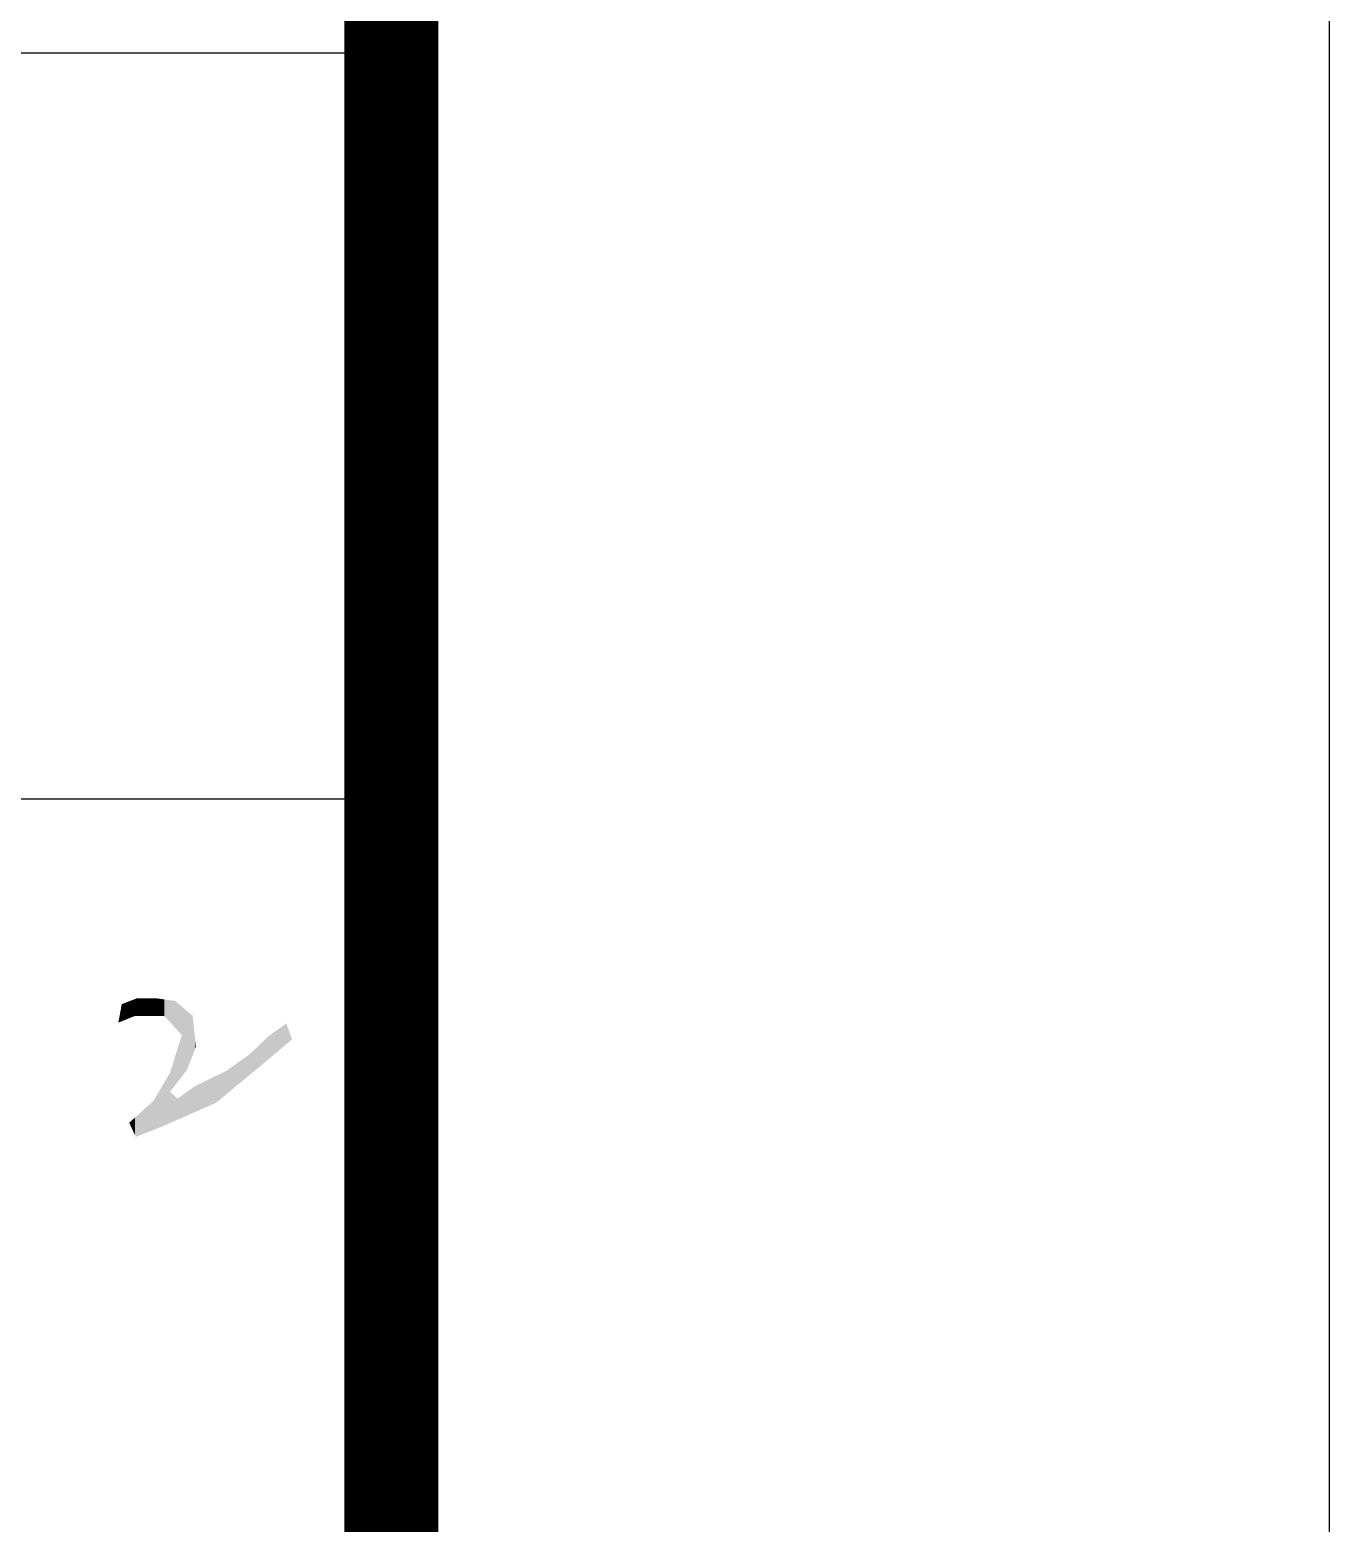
# Model space of a CAD drawing. Extents: x -2746917 to -971774, y -3334247 to -3250358.
# Drawn here: x -1948039 to -1946654, y -3308102 to -3306509 of the extents above; entities that cross this region are included whole.
import ezdxf

# ---------------------------------------------------------------- set-up
doc = ezdxf.new("R2010")
doc.units = 0
doc.header["$LTSCALE"] = 1000
doc.header["$MEASUREMENT"] = 0
doc.layers.get('0').update_dxf_attribs({"linetype": 'CONTINUOUS'})
doc.layers.add('HATCH', color=254, linetype='CONTINUOUS')
doc.layers.add('PUB_TITLE', color=4, linetype='CONTINUOUS')
doc.layers.add('yichutu', color=7, linetype='CONTINUOUS', true_color=0xffffff, plot=False)

# ---------------------------------------------------------------- blocks, each defined once
blk = doc.blocks.new('yct-743-420-74300-42000-100-2002.0')
at = {"layer": 'yichutu', "color": 7, "true_color": 0xffffff}
blk.add_lwpolyline([(0, 0), (0, 42000), (74300, 42000), (74300, 0)], close=True, dxfattribs=at)
blk = doc.blocks.new('*U3516')
for points in [[(696649.4, -16255.5), (696650.7, -16275.5), (696650.7, -16247.1)], [(696650.7, -16247.1), (696663.3, -16270.5), (696663.3, -16242.2)], [(696663.3, -16242.2), (696673, -16266.6), (696673, -16238.5)], [(696673, -16238.5), (696674.4, -16266.6), (696674.4, -16237.9)], [(696674.4, -16237.9), (696675.8, -16266.6), (696675.8, -16237.4)], [(696721.7, -16266.6), (696721.7, -16239.1), (696731.5, -16277.2)], [(696731.5, -16277.2), (696731.5, -16240.4), (696739.8, -16286.4)], [(696739.8, -16286.4), (696739.8, -16241.5), (696744, -16291)], [(696744, -16291), (696744, -16245.1), (696751, -16298.6)], [(696744, -16320.9), (696751, -16367.8), (696751, -16298.6)], [(696888.8, -16306.6), (696895.8, -16338.6), (696895.8, -16300)], [(696895.8, -16300), (696925, -16313.8), (696925, -16279.1)], [(696739.8, -16334.3), (696744, -16376.9), (696744, -16320.9)], [(696863.8, -16330.6), (696888.8, -16344.5), (696888.8, -16306.6)], [(696731.5, -16361.2), (696739.8, -16382.3), (696739.8, -16334.3)], [(696824.8, -16358.4), (696863.8, -16365.2), (696863.8, -16330.6)], [(696721.7, -16377.7), (696731.5, -16445.2), (696731.5, -16361.2)], [(696774.7, -16382.7), (696808.1, -16411.2), (696808.1, -16366.5)], [(696808.1, -16366.5), (696824.8, -16397.4), (696824.8, -16358.4)], [(696703.6, -16408.4), (696709.2, -16454.5), (696709.2, -16399)], [(696709.2, -16399), (696720.4, -16450.2), (696720.4, -16380.1)], [(696720.4, -16380.1), (696721.7, -16449.5), (696721.7, -16377.7)], [(696744, -16404.3), (696751, -16436.6), (696751, -16399.3)], [(696751, -16399.3), (696759.3, -16432.9), (696759.3, -16393.3)], [(696759.3, -16393.3), (696769.1, -16428.5), (696769.1, -16386.4)], [(696769.1, -16386.4), (696773.3, -16426.7), (696773.3, -16383.4)], [(696773.3, -16383.4), (696774.7, -16426.1), (696774.7, -16382.7)], [(696675.8, -16433.4), (696703.6, -16456.7), (696703.6, -16408.4)], [(696663.3, -16444.6), (696673, -16465.3), (696673, -16435.9)], [(696673, -16435.9), (696674.4, -16468.2), (696674.4, -16434.6)], [(696673, -16465.3), (696673, -16435.9), (696674.4, -16468.2)], [(696674.4, -16434.6), (696675.8, -16467.7), (696675.8, -16433.4)]]:
    blk.add_solid(points)
at = {"extrusion": (0, 0, -1)}
for points in [[(-696650.7, -16275.5), (-696650.7, -16247.1), (-696663.3, -16270.5)], [(-696663.3, -16270.5), (-696663.3, -16242.2), (-696673, -16266.6)], [(-696673, -16266.6), (-696673, -16238.5), (-696674.4, -16266.6)], [(-696674.4, -16266.6), (-696674.4, -16237.9), (-696675.8, -16266.6)], [(-696675.8, -16266.6), (-696675.8, -16237.4), (-696703.6, -16266.6)], [(-696675.8, -16237.4), (-696703.6, -16266.6), (-696703.6, -16237.4)], [(-696703.6, -16266.6), (-696703.6, -16237.4), (-696709.2, -16266.6)], [(-696703.6, -16237.4), (-696709.2, -16266.6), (-696709.2, -16237.4)], [(-696709.2, -16266.6), (-696709.2, -16237.4), (-696720.4, -16266.6)], [(-696709.2, -16237.4), (-696720.4, -16266.6), (-696720.4, -16238.9)], [(-696720.4, -16266.6), (-696720.4, -16238.9), (-696721.7, -16266.6)], [(-696720.4, -16238.9), (-696721.7, -16266.6), (-696721.7, -16239.1)], [(-696721.7, -16239.1), (-696731.5, -16277.2), (-696731.5, -16240.4)], [(-696731.5, -16240.4), (-696739.8, -16286.4), (-696739.8, -16241.5)], [(-696739.8, -16241.5), (-696744, -16291), (-696744, -16245.1)], [(-696744, -16245.1), (-696751, -16298.6), (-696751, -16251.1)], [(-696751, -16367.8), (-696751, -16251.1), (-696759.3, -16357)], [(-696751, -16251.1), (-696759.3, -16357), (-696759.3, -16258.2)], [(-696645.2, -16277.7), (-696649.4, -16276), (-696649.4, -16255.5)], [(-696649.4, -16276), (-696649.4, -16255.5), (-696650.7, -16275.5)], [(-696759.3, -16357), (-696759.3, -16258.2), (-696769.1, -16332.2)], [(-696759.3, -16258.2), (-696769.1, -16332.2), (-696769.1, -16266.6)], [(-696769.1, -16332.2), (-696769.1, -16266.6), (-696773.3, -16321.6)], [(-696769.1, -16266.6), (-696773.3, -16321.6), (-696773.3, -16305.2)], [(-696895.8, -16338.6), (-696895.8, -16300), (-696925, -16313.8)], [(-696925, -16313.8), (-696925, -16279.1), (-696934.8, -16305.5)], [(-696744, -16376.9), (-696744, -16320.9), (-696751, -16367.8)], [(-696773.3, -16321.6), (-696773.3, -16305.2), (-696774.7, -16318)], [(-696888.8, -16344.5), (-696888.8, -16306.6), (-696895.8, -16338.6)], [(-696739.8, -16382.3), (-696739.8, -16334.3), (-696744, -16376.9)], [(-696863.8, -16365.2), (-696863.8, -16330.6), (-696888.8, -16344.5)], [(-696731.5, -16393.1), (-696731.5, -16361.2), (-696739.8, -16382.3)], [(-696808.1, -16411.2), (-696808.1, -16366.5), (-696824.8, -16397.4)], [(-696824.8, -16397.4), (-696824.8, -16358.4), (-696863.8, -16365.2)], [(-696709.2, -16454.5), (-696709.2, -16399), (-696720.4, -16450.2)], [(-696720.4, -16450.2), (-696720.4, -16380.1), (-696721.7, -16449.5)], [(-696721.7, -16449.5), (-696721.7, -16377.7), (-696731.5, -16445.2)], [(-696731.5, -16445.2), (-696731.5, -16393.1), (-696739.8, -16441.5)], [(-696731.5, -16393.1), (-696739.8, -16441.5), (-696739.8, -16400.6)], [(-696739.8, -16441.5), (-696739.8, -16400.6), (-696744, -16439.7)], [(-696739.8, -16400.6), (-696744, -16439.7), (-696744, -16404.3)], [(-696751, -16436.6), (-696751, -16399.3), (-696759.3, -16432.9)], [(-696759.3, -16432.9), (-696759.3, -16393.3), (-696769.1, -16428.5)], [(-696769.1, -16428.5), (-696769.1, -16386.4), (-696773.3, -16426.7)], [(-696773.3, -16426.7), (-696773.3, -16383.4), (-696774.7, -16426.1)], [(-696774.7, -16426.1), (-696774.7, -16382.7), (-696808.1, -16411.2)], [(-696703.6, -16456.7), (-696703.6, -16408.4), (-696709.2, -16454.5)], [(-696744, -16439.7), (-696744, -16404.3), (-696751, -16436.6)], [(-696674.4, -16468.2), (-696674.4, -16434.6), (-696675.8, -16467.7)], [(-696675.8, -16467.7), (-696675.8, -16433.4), (-696703.6, -16456.7)]]:
    blk.add_solid(points, dxfattribs=at)
blk = doc.blocks.new('A$C6B365CFD')
at = {"layer": 'PUB_TITLE', "color": 4}
for p, q in [((-2387.8, -7453.3), (2844.2, -7453.3)), ((-2387.8, -8249.2), (2844.2, -8249.2))]:
    blk.add_line(p, q, dxfattribs=at)
at = {"layer": 'PUB_TITLE'}
blk.add_lwpolyline([(-70466.7, -17092.6), (-70466.7, 24907.4), (3833.3, 24907.4), (3833.3, -17092.6)], close=True, dxfattribs=at)
at = {"layer": 'PUB_TITLE', "const_width": 100}
blk.add_lwpolyline([(2833.3, -16092.6), (2833.3, 23907.4), (-69753.4, 23907.4), (-69753.4, -16092.6), (2833.3, -16092.6)], dxfattribs=at)
at = {"layer": 'PUB_TITLE', "color": 4, "const_width": 35.2}
blk.add_lwpolyline([(-2387.8, -10578.2), (2844.2, -10578.2), (2844.2, -4210.7), (-2387.8, -4210.7)], close=True, dxfattribs=at)
at = {"layer": 'HATCH', "xscale": 0.6400000001303852, "yscale": 0.6399999996647239, "zscale": 0.6399999999999864}
blk.add_blockref('*U3516', (-443310.8, 1929.9), dxfattribs=at)

msp = doc.modelspace()

# ---------------------------------------------------------------- block references
at = {"ltscale": 1.5}
msp.add_blockref('A$C6B365CFD', (-1950487.18, -3299080.41), dxfattribs=at)
at = {"layer": 'yichutu'}
msp.add_blockref('yct-743-420-74300-42000-100-2002.0', (-2020953.88, -3316173.05), dxfattribs=at)

doc.saveas('drawing.dxf')
